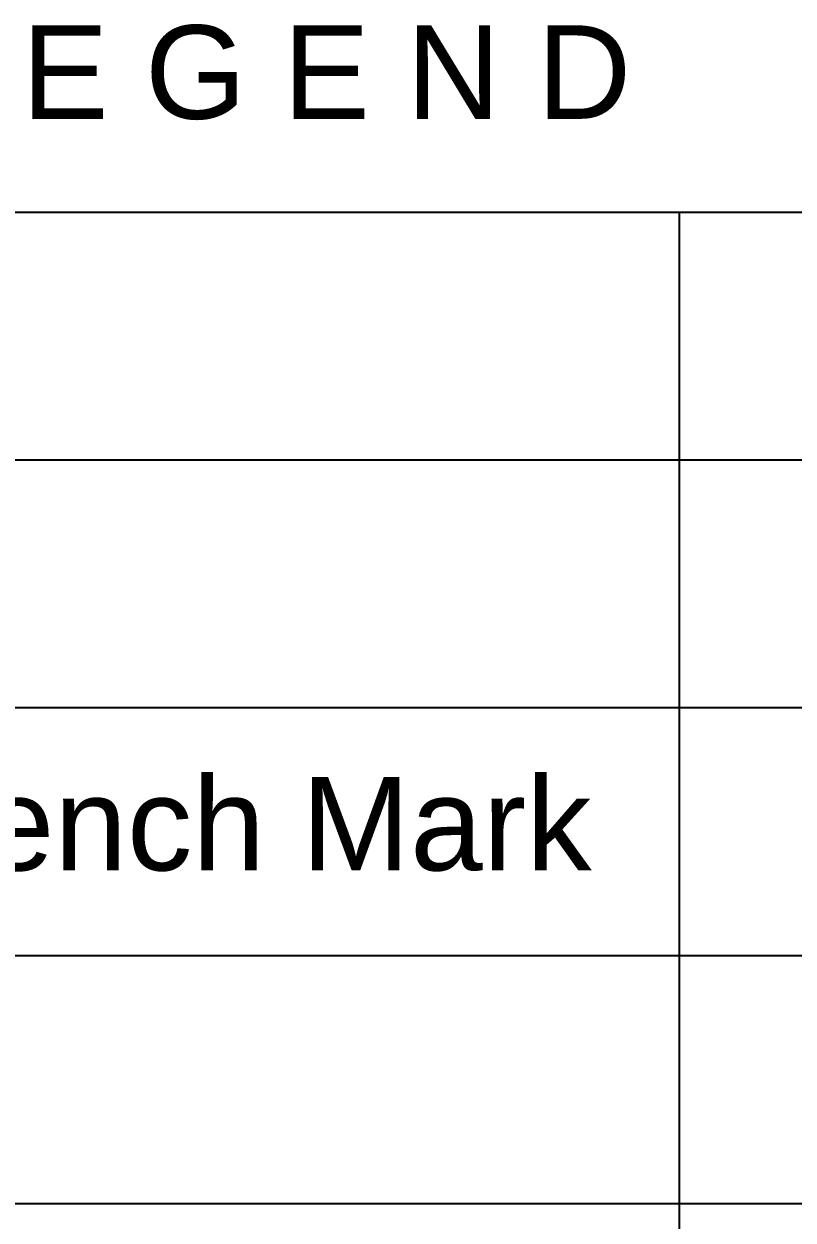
# Model space of a CAD drawing. Header units: millimetres. Extents: x 684983 to 685377, y 990360 to 990509.
# Drawn here: x 685132.58 to 685138.02, y 990368.95 to 990377.42 of the extents above; entities that cross this region are included whole.
import ezdxf

# ---------------------------------------------------------------- set-up
doc = ezdxf.new("R2010")
doc.units = ezdxf.units.MM
for name, color, linetype in [('dim', 7, 'Continuous'), ('hide', 2, 'Continuous'), ('TITLE', 6, 'Continuous')]:
    doc.layers.add(name, color=color, linetype=linetype)
doc.styles.add('ROMANS', font='arial.ttf')

msp = doc.modelspace()

# ---------------------------------------------------------------- linework, layer by layer
at = {"color": 251, "lineweight": 25}
msp.add_line((685137.2176, 990374.9229), (685137.2176, 990360.2851), dxfattribs=at)
at = {"layer": 'dim', "color": 8}
msp.add_line((685150.9277, 990374.333), (685118.727, 990374.333), dxfattribs=at)
at = {"layer": 'hide', "color": 8}
msp.add_line((685118.727, 990376.089), (685150.9277, 990376.089), dxfattribs=at)
at = {"layer": 'TITLE', "color": 8}
for p, q in [((685137.2176, 990376.089), (685137.2176, 990360.2851)), ((685150.9277, 990372.577), (685118.727, 990372.577)), ((685150.9277, 990370.821), (685118.727, 990370.821)), ((685150.9277, 990369.065), (685118.727, 990369.065))]:
    msp.add_line(p, q, dxfattribs=at)

# ---------------------------------------------------------------- texts
at = {"layer": 'TITLE', "color": 7, "style": 'ROMANS'}
for s, p in [('L E G E N D', (685131.7871, 990376.7498)), ('Temporary Bench Mark', (685126.9293, 990371.4267))]:
    msp.add_text(s, height=0.662459, dxfattribs=at).set_placement(p)

doc.saveas('drawing.dxf')
